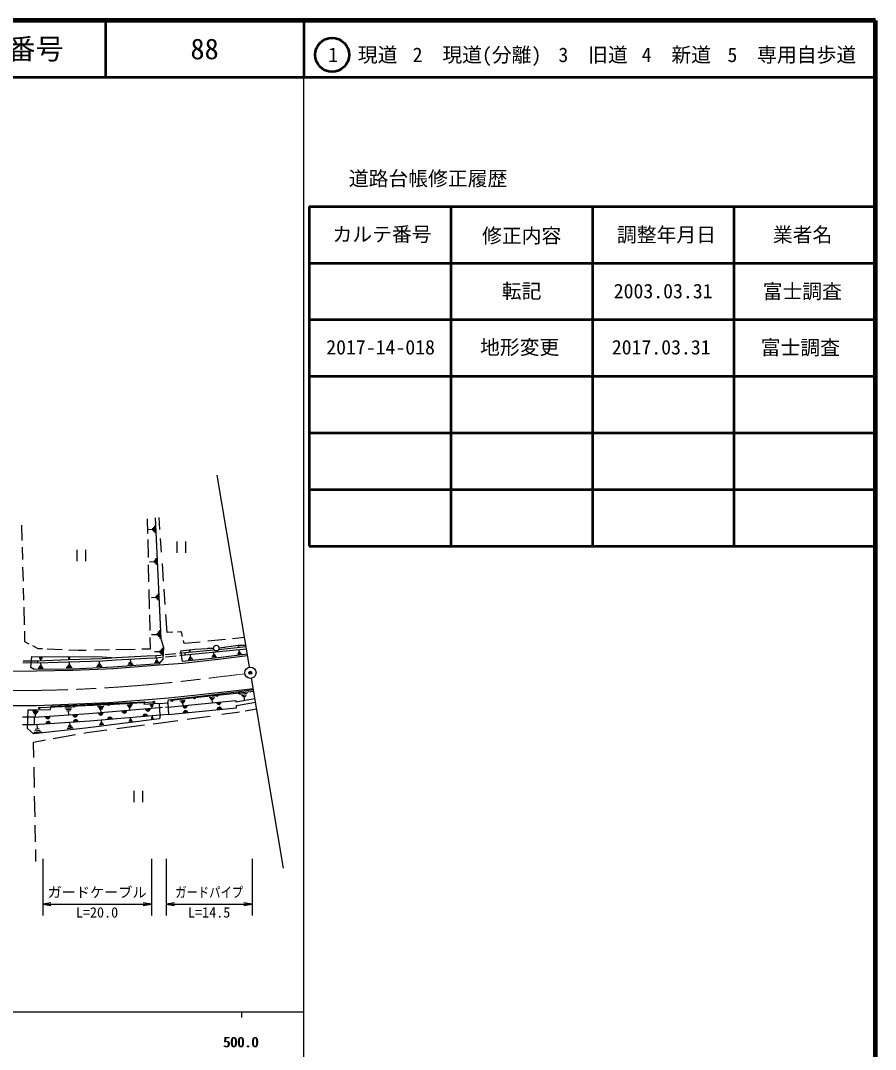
# Model space of a CAD drawing. Units: millimetres, scale not verified. Extents: x 40000 to 680000, y 20000 to 380000.
# Drawn here: x 528990 to 680000, y 198357 to 380000 of the extents above; entities that cross this region are included whole.
import ezdxf
from ezdxf.enums import TextEntityAlignment as Align

# ---------------------------------------------------------------- set-up
doc = ezdxf.new("R2010")
doc.units = ezdxf.units.MM
doc.header["$LTSCALE"] = 1000
doc.header["$PDMODE"] = 32
doc.header["$PDSIZE"] = 500
doc.linetypes.add('CHAIN', pattern=[18.5, 12, -1.5, 3.5, -1.5])
for name, color, linetype, lineweight in [('M-BGD', 7, 'Continuous', 25), ('M-BMK', 2, 'CHAIN', 13), ('M-BMK-SRVR', 3, 'Continuous', 25), ('M-TTL', 2, 'Continuous', 140), ('M-TTL-BAND', 7, 'Continuous', 25), ('M-TTL-FRAM', 2, 'Continuous', 50), ('M-TTL-LINE', 7, 'Continuous', 50)]:
    doc.layers.add(name, color=color, linetype=linetype, lineweight=lineweight)
doc.layers.add('M-OTRS', color=6, linetype='Continuous')
doc.layers.add('M-TTL-TXT', color=7, linetype='Continuous')
doc.styles.add('ＭＳ ゴシック', font='')
doc.styles.get('ＭＳ ゴシック').set_extended_font_data('MS Gothic')

# ---------------------------------------------------------------- blocks, each defined once
blk = doc.blocks.new('open_arrow')
at = {"color": 0, "linetype": 'Continuous', "lineweight": -2}
blk.add_lwpolyline([(7.5, 1.25), (0, 0), (7.5, -1.25)], dxfattribs=at)

msp = doc.modelspace()

# ---------------------------------------------------------------- linework, layer by layer
at = {"layer": 'M-BGD'}
for p, q in [((529293, 288223), (529221, 290938)), ((551361, 292007), (551420, 289419)), ((552625, 290814), (552690, 289581)), ((552762, 292200), (553793, 270842)), ((553621, 290149), (553475, 292275)), ((551423, 290138), (552299, 290180)), ((552285, 290365), (552299, 289991)), ((552459, 290587), (552499, 289783)), ((529382, 284858), (529324, 287032)), ((551444, 288373), (551515, 285233)), ((553897, 286137), (553730, 288572)), ((556633, 286047), (556633, 288047)), ((558133, 288047), (558133, 286047)), ((538988, 284539), (538988, 286539)), ((540488, 286539), (540488, 284539)), ((529482, 281045), (529417, 283518)), ((551546, 283891), (551614, 280900)), ((551780, 284452), (552584, 284492)), ((552573, 284663), (552594, 284320)), ((552742, 284876), (552783, 284131)), ((552905, 285081), (552966, 283934)), ((554247, 281038), (554035, 284118)), ((529571, 277686), (529516, 279778)), ((551645, 279555), (551723, 276116)), ((552102, 278163), (552900, 278194)), ((552889, 278366), (552902, 278028)), ((553058, 278579), (553090, 277839)), ((553213, 278788), (553265, 277647)), ((554529, 276926), (554344, 279614)), ((529686, 273347), (529605, 276413)), ((551747, 275070), (551810, 272301)), ((554869, 271979), (554653, 275125)), ((529767, 270292), (529716, 272224)), ((551837, 271102), (551885, 269026)), ((552112, 271585), (553124, 271636)), ((553112, 271843), (553130, 271419)), ((553318, 272116), (553367, 271176)), ((553519, 272379), (553591, 270930)), ((553793, 270842), (554212, 269384)), ((555889, 272012), (554869, 271979)), ((557447, 272063), (556716, 272039)), ((557611, 271285), (557447, 272063)), ((565220, 270727), (562075, 270414)), ((568559, 271060), (566434, 270848)), ((530485, 269924), (529767, 270292)), ((532077, 269109), (531142, 269588)), ((532878, 269073), (532077, 269109)), ((536323, 268918), (533702, 269036)), ((539177, 268789), (537506, 268864)), ((544678, 268891), (542066, 268843)), ((549237, 268977), (545803, 268912)), ((551885, 269026), (550435, 268999)), ((553806, 269014), (553778, 268158)), ((554008, 269241), (553962, 267925)), ((554212, 269384), (554143, 267235)), ((557274, 268742), (559745, 269033)), ((557882, 269996), (557765, 270554)), ((560736, 270280), (557882, 269996)), ((563162, 268853), (558044, 268352)), ((568905, 269012), (558083, 267954)), ((559745, 269033), (563066, 269181)), ((563066, 269190), (562066, 269163)), ((568838, 269408), (563987, 268933)), ((564061, 269271), (567416, 269729)), ((564062, 269262), (565055, 269381)), ((567360, 269518), (567606, 269553)), ((567400, 269469), (567583, 269497)), ((567416, 269729), (568788, 269705)), ((567432, 269426), (567559, 269441)), ((567517, 269279), (567496, 269433)), ((567564, 268883), (567621, 268446)), ((530794, 265781), (530990, 267699)), ((530990, 267699), (532540, 267684)), ((537372, 267147), (532069, 266897)), ((532283, 267482), (532854, 267490)), ((532358, 267376), (532785, 267380)), ((532428, 267261), (532711, 267261)), ((532540, 267684), (537338, 267716)), ((532571, 266924), (532572, 267266)), ((537338, 267716), (543429, 267696)), ((543479, 267332), (537372, 267147)), ((537399, 267512), (537754, 267514)), ((537450, 267444), (537711, 267446)), ((537489, 267373), (537663, 267370)), ((537575, 267153), (537583, 267373)), ((540566, 268815), (539177, 268789)), ((543429, 267696), (545851, 267470)), ((545851, 267470), (543479, 267332)), ((545874, 267071), (543496, 266932)), ((551290, 267779), (545851, 267470)), ((551309, 267380), (545874, 267071)), ((548336, 267212), (548381, 266641)), ((552924, 267843), (551290, 267779)), ((552939, 267444), (551309, 267380)), ((552677, 268623), (553599, 268589)), ((553740, 267924), (552924, 267843)), ((552963, 267445), (552924, 267843)), ((553875, 267536), (552963, 267445)), ((553013, 267446), (553055, 266947)), ((554143, 267235), (553406, 266447)), ((553605, 268786), (553585, 268397)), ((556395, 268188), (554551, 268005)), ((556464, 267793), (554622, 267610)), ((558044, 268352), (557077, 268256)), ((558084, 267954), (557107, 267857)), ((557625, 266852), (557274, 268742)), ((563875, 267490), (557625, 266852)), ((563878, 267224), (557640, 266516)), ((558083, 267954), (558044, 268352)), ((559431, 267238), (558596, 267148)), ((559316, 267393), (558685, 267328)), ((558701, 268710), (558997, 268749)), ((558750, 268656), (558968, 268684)), ((559192, 267553), (558766, 267513)), ((558785, 268599), (558940, 268620)), ((558881, 268432), (558862, 268609)), ((558929, 268037), (558979, 267533)), ((563592, 267665), (562762, 267583)), ((563477, 267820), (562851, 267763)), ((563348, 267972), (562935, 267935)), ((563093, 268450), (563148, 267955)), ((569057, 268113), (563875, 267490)), ((569098, 267870), (563878, 267224)), ((568028, 268192), (567287, 268101)), ((567915, 268333), (567365, 268264)), ((567798, 268465), (567439, 268419)), ((532064, 266547), (529393, 266582)), ((532069, 266897), (529430, 266932)), ((531380, 265435), (530794, 265781)), ((538196, 265516), (531380, 265435)), ((538219, 265263), (531822, 265135)), ((532064, 266547), (532069, 266897)), ((537388, 266748), (532064, 266547)), ((533007, 265660), (532089, 265645)), ((532893, 265837), (532205, 265832)), ((532772, 266020), (532308, 266015)), ((532537, 266568), (532547, 266019)), ((538102, 265715), (537059, 265707)), ((537974, 265925), (537192, 265919)), ((537841, 266126), (537319, 266122)), ((543496, 266932), (537388, 266748)), ((537573, 266754), (537580, 266124)), ((545364, 265817), (538196, 265516)), ((545396, 265561), (538219, 265263)), ((543420, 265936), (542414, 265894)), ((543295, 266132), (542533, 266102)), ((543157, 266325), (542647, 266303)), ((542876, 266914), (542904, 266318)), ((553406, 266447), (545364, 265817)), ((553486, 266221), (545396, 265561)), ((548895, 266296), (547935, 266213)), ((548760, 266475), (548040, 266418)), ((548616, 266659), (548145, 266624)), ((553485, 266654), (552666, 266589)), ((553370, 266809), (552764, 266764)), ((553255, 266964), (552848, 266936)), ((557640, 266516), (553486, 266221)), ((531822, 265135), (524815, 265063)), ((567625, 261719), (559625, 260823)), ((570083, 262041), (567625, 261719)), ((567661, 261554), (570111, 261873)), ((550821, 260001), (544554, 259521)), ((544599, 259429), (550886, 259752)), ((550886, 259752), (550787, 259284)), ((555114, 260375), (550821, 260001)), ((555007, 259530), (555125, 260065)), ((559625, 260823), (555114, 260375)), ((555125, 260065), (559702, 260629)), ((559703, 260421), (555707, 259954)), ((557138, 259920), (558070, 260032)), ((557279, 259749), (557979, 259830)), ((559702, 260629), (567661, 261554)), ((567640, 261256), (559703, 260421)), ((560343, 259337), (566997, 259982)), ((562324, 260495), (563287, 260601)), ((562474, 260319), (563195, 260398)), ((562609, 260140), (563090, 260193)), ((562911, 259585), (562850, 260166)), ((566991, 259711), (570373, 260326)), ((566997, 259982), (566991, 259711)), ((570164, 261563), (567640, 261256)), ((567848, 261083), (569012, 261228)), ((568021, 260869), (568903, 260978)), ((568194, 260655), (568780, 260724)), ((568570, 259994), (568489, 260694)), ((530292, 258992), (527323, 259008)), ((530236, 255029), (530317, 258324)), ((531782, 259022), (530292, 258992)), ((530317, 258324), (531784, 258302)), ((531078, 258114), (532172, 258089)), ((544554, 259521), (531782, 259022)), ((531784, 258302), (534304, 258366)), ((544553, 259222), (532310, 258641)), ((534304, 258366), (534425, 258951)), ((534425, 258951), (544599, 259429)), ((536786, 258657), (538086, 258717)), ((536968, 258402), (537944, 258452)), ((537142, 258151), (537788, 258184)), ((537500, 257385), (537472, 258169)), ((553561, 258669), (541060, 257616)), ((542572, 258928), (543727, 258983)), ((542731, 258711), (543601, 258744)), ((542884, 258485), (543466, 258510)), ((543209, 257798), (543178, 258502)), ((552516, 259687), (544553, 259222)), ((547747, 259204), (548764, 259264)), ((547886, 259011), (548645, 259055)), ((548025, 258818), (548526, 258846)), ((548313, 258224), (548282, 258834)), ((550787, 259284), (553224, 259496)), ((551832, 259171), (552480, 259226)), ((551933, 259049), (552417, 259088)), ((552020, 258924), (552346, 258956)), ((552213, 258555), (552183, 258940)), ((553224, 259496), (553510, 259430)), ((553510, 259430), (555007, 259530)), ((553648, 257371), (553510, 259430)), ((554054, 258702), (553561, 258669)), ((555058, 258769), (554583, 258737)), ((555007, 259530), (555144, 257471)), ((555058, 258769), (560343, 259337)), ((555144, 257471), (560475, 258044)), ((557420, 259578), (557879, 259633)), ((557715, 259051), (557652, 259610)), ((560475, 258044), (567122, 258688)), ((567107, 259071), (570481, 259685)), ((567122, 258688), (567107, 259071)), ((567292, 257921), (567684, 257985)), ((568642, 258140), (570686, 258471)), ((531457, 256990), (529325, 256990)), ((531209, 257890), (532039, 257878)), ((531340, 257666), (531893, 257662)), ((541060, 257616), (531373, 256987)), ((531457, 255690), (531457, 256990)), ((541157, 256319), (531457, 255690)), ((531609, 257002), (531623, 257666)), ((553527, 256736), (540461, 255092)), ((553648, 257371), (541157, 256319)), ((543205, 256491), (543269, 255990)), ((548761, 256339), (548134, 256260)), ((548669, 256456), (548197, 256398)), ((548569, 256578), (548254, 256527)), ((548364, 256930), (548414, 256557)), ((552499, 256807), (552040, 256752)), ((552436, 256894), (552090, 256851)), ((552364, 256986), (552132, 256954)), ((552209, 257248), (552250, 256974)), ((553648, 257371), (553527, 256736)), ((555144, 257471), (553648, 257371)), ((553762, 256045), (556751, 256443)), ((558406, 256664), (560653, 256963)), ((560653, 256963), (562456, 257223)), ((564538, 257524), (567292, 257921)), ((531457, 255690), (529339, 255690)), ((531249, 254069), (530236, 255029)), ((540461, 255092), (531249, 254069)), ((532673, 254425), (531307, 254277)), ((532478, 254677), (531451, 254564)), ((532273, 254935), (531587, 254857)), ((531840, 255713), (531933, 254900)), ((538305, 255052), (537201, 254929)), ((538149, 255256), (537314, 255165)), ((537980, 255456), (537426, 255401)), ((537631, 256087), (537703, 255429)), ((540690, 254286), (544220, 254761)), ((543727, 255704), (542895, 255600)), ((543603, 255864), (542984, 255780)), ((543474, 256016), (543059, 255957)), ((546001, 255001), (550896, 255660)), ((552433, 255867), (553762, 256045)), ((531289, 252621), (533387, 252993)), ((531344, 249882), (531289, 252621)), ((534743, 253233), (538674, 253929)), ((540174, 254195), (540690, 254286)), ((531450, 244577), (531378, 248161)), ((549044, 242003), (549044, 244003)), ((550544, 244003), (550544, 242003)), ((531554, 239416), (531480, 243082)), ((531642, 235006), (531583, 237923)), ((531712, 231529), (531669, 233663)), ((532901, 232004), (532901, 222004)), ((552099, 232004), (552099, 222004)), ((554737, 232004), (554737, 222004)), ((569878, 232004), (569878, 222004)), ((532901, 224004), (552099, 224004)), ((554737, 224004), (569878, 224004))]:
    msp.add_line(p, q, dxfattribs=at)
for centre, radius in [((563566, 269203), 500), ((552516, 259687), 150), ((555707, 259954), 150), ((559703, 260421), 150), ((563672, 260838), 150), ((567640, 261256), 150), ((532310, 258641), 150), ((538432, 258931), 150), ((544553, 259222), 150), ((548535, 259454), 150)]:
    msp.add_circle(centre, radius, dxfattribs=at)
for centre, radius, start, end in [((547311, 258142), 400, 184.8145, 4.8145), ((547311, 258142), 400, 184.8145, 4.8145), ((547311, 258142), 350, 184.8145, 4.8145), ((547311, 258142), 300, 184.8145, 4.8145), ((547311, 258142), 250, 184.8145, 4.8145), ((547311, 258142), 200, 184.8145, 4.8145), ((547311, 258142), 150, 184.8145, 4.8145), ((547311, 258142), 100, 184.8145, 4.8145), ((547311, 258142), 50, 184.8145, 4.8145), ((551477, 258493), 400, 184.8145, 4.8145), ((551477, 258493), 400, 184.8145, 4.8145), ((551477, 258493), 350, 184.8145, 4.8145), ((551477, 258493), 300, 184.8145, 4.8145), ((551477, 258493), 250, 184.8145, 4.8145), ((551477, 258493), 200, 184.8145, 4.8145), ((551477, 258493), 150, 184.8145, 4.8145), ((551477, 258493), 100, 184.8145, 4.8145), ((551477, 258493), 50, 184.8145, 4.8145), ((558042, 259072), 400, 185.79853, 5.79853), ((558042, 259072), 400, 185.79853, 5.79853), ((558042, 259072), 350, 185.79853, 5.79853), ((558139, 257775), 400, 5.79995, 185.79995), ((558139, 257775), 400, 5.79995, 185.79995), ((558042, 259072), 300, 185.79853, 5.79853), ((558139, 257775), 350, 5.79995, 185.79995), ((558042, 259072), 250, 185.79853, 5.79853), ((558139, 257775), 300, 5.79995, 185.79995), ((558042, 259072), 200, 185.79853, 5.79853), ((558139, 257775), 250, 5.79995, 185.79995), ((558042, 259072), 150, 185.79853, 5.79853), ((558139, 257775), 200, 5.79995, 185.79995), ((558042, 259072), 100, 185.79853, 5.79853), ((558042, 259072), 50, 185.79853, 5.79853), ((564012, 259679), 400, 185.79853, 5.79853), ((564012, 259679), 400, 185.79853, 5.79853), ((564012, 259679), 350, 185.79853, 5.79853), ((564012, 259679), 300, 185.79853, 5.79853), ((564127, 258384), 400, 5.79995, 185.79995), ((564127, 258384), 400, 5.79995, 185.79995), ((564012, 259679), 250, 185.79853, 5.79853), ((564127, 258384), 350, 5.79995, 185.79995), ((564012, 259679), 200, 185.79853, 5.79853), ((564127, 258384), 300, 5.79995, 185.79995), ((564012, 259679), 150, 185.79853, 5.79853), ((564127, 258384), 250, 5.79995, 185.79995), ((564012, 259679), 100, 185.79853, 5.79853), ((564127, 258384), 200, 5.79995, 185.79995), ((564012, 259679), 50, 185.79853, 5.79853), ((564127, 258384), 150, 5.79995, 185.79995), ((564127, 258384), 100, 5.79995, 185.79995), ((564127, 258384), 50, 5.79995, 185.79995), ((533794, 257145), 400, 183.71046, 3.71046), ((533794, 257145), 400, 183.71046, 3.71046), ((533794, 257145), 350, 183.71046, 3.71046), ((533882, 255847), 400, 3.71046, 183.71046), ((533882, 255847), 400, 3.71046, 183.71046), ((533794, 257145), 300, 183.71046, 3.71046), ((533882, 255847), 350, 3.71046, 183.71046), ((533794, 257145), 250, 183.71046, 3.71046), ((533882, 255847), 300, 3.71046, 183.71046), ((533794, 257145), 200, 183.71046, 3.71046), ((533794, 257145), 150, 183.71046, 3.71046), ((533794, 257145), 100, 183.71046, 3.71046), ((533794, 257145), 50, 183.71046, 3.71046), ((538638, 257459), 400, 183.71046, 3.71046), ((538638, 257459), 400, 183.71046, 3.71046), ((538638, 257459), 350, 183.71046, 3.71046), ((538732, 256162), 400, 3.71046, 183.71046), ((538732, 256162), 400, 3.71046, 183.71046), ((538638, 257459), 300, 183.71046, 3.71046), ((538732, 256162), 350, 3.71046, 183.71046), ((538638, 257459), 250, 183.71046, 3.71046), ((538732, 256162), 300, 3.71046, 183.71046), ((538638, 257459), 200, 183.71046, 3.71046), ((538732, 256162), 250, 3.71046, 183.71046), ((538638, 257459), 150, 183.71046, 3.71046), ((538732, 256162), 200, 3.71046, 183.71046), ((538638, 257459), 100, 183.71046, 3.71046), ((538732, 256162), 150, 3.71046, 183.71046), ((538638, 257459), 50, 183.71046, 3.71046), ((538732, 256162), 100, 3.71046, 183.71046), ((538732, 256162), 50, 3.71046, 183.71046), ((543144, 257791), 400, 184.8145, 4.8145), ((543144, 257791), 400, 184.8145, 4.8145), ((543144, 257791), 350, 184.8145, 4.8145), ((543144, 257791), 300, 184.8145, 4.8145), ((543144, 257791), 250, 184.8145, 4.8145), ((543144, 257791), 200, 184.8145, 4.8145), ((543144, 257791), 150, 184.8145, 4.8145), ((543144, 257791), 100, 184.8145, 4.8145), ((543144, 257791), 50, 184.8145, 4.8145), ((544761, 256623), 400, 4.8145, 184.8145), ((544761, 256623), 400, 4.8145, 184.8145), ((544761, 256623), 350, 4.8145, 184.8145), ((544761, 256623), 300, 4.8145, 184.8145), ((544761, 256623), 250, 4.8145, 184.8145), ((544761, 256623), 200, 4.8145, 184.8145), ((544761, 256623), 150, 4.8145, 184.8145), ((544761, 256623), 100, 4.8145, 184.8145), ((544761, 256623), 50, 4.8145, 184.8145), ((551006, 257149), 400, 4.8145, 184.8145), ((551006, 257149), 400, 4.8145, 184.8145), ((551006, 257149), 350, 4.8145, 184.8145), ((551006, 257149), 300, 4.8145, 184.8145), ((551006, 257149), 250, 4.8145, 184.8145), ((551006, 257149), 200, 4.8145, 184.8145), ((551006, 257149), 150, 4.8145, 184.8145), ((551006, 257149), 100, 4.8145, 184.8145), ((551006, 257149), 50, 4.8145, 184.8145), ((558139, 257775), 150, 5.79995, 185.79995), ((558139, 257775), 100, 5.79995, 185.79995), ((558139, 257775), 50, 5.79995, 185.79995), ((533882, 255847), 250, 3.71046, 183.71046), ((533882, 255847), 200, 3.71046, 183.71046), ((533882, 255847), 150, 3.71046, 183.71046), ((533882, 255847), 100, 3.71046, 183.71046), ((533882, 255847), 50, 3.71046, 183.71046)]:
    msp.add_arc(centre, radius, start, end, dxfattribs=at)
at = {"layer": 'M-BMK'}
msp.add_open_spline([(470471, 268986), (471063, 268829), (471654, 268673), (472247, 268519), (472839, 268365), (473432, 268214), (474026, 268065), (474620, 267916), (475214, 267770), (475809, 267626), (476621, 267430), (477434, 267239), (478247, 267053), (479061, 266867), (479876, 266686), (480693, 266510), (481509, 266334), (482326, 266163), (483144, 265998), (488213, 264970), (493322, 264134), (498455, 263489), (507169, 262394), (515951, 261848), (524738, 261737), (534449, 261613), (544167, 262019), (553825, 262963), (558761, 263446), (563682, 264069), (568603, 264692)], degree=3, knots=[0, 0, 0, 0, 1, 1, 1, 2, 2, 2, 3, 3, 3, 4, 4, 4, 5, 5, 5, 6, 6, 6, 7, 7, 7, 8, 8, 8, 9, 9, 9, 10, 10, 10, 10], dxfattribs=at)
at = {"layer": 'M-BMK-SRVR'}
for p, q in [((569434, 265882), (563718, 299716)), ((575438, 230345), (569767, 263913))]:
    msp.add_line(p, q, dxfattribs=at)
msp.add_circle((569588, 264864), 1000, dxfattribs=at)
at = {"layer": 'M-OTRS'}
msp.add_point((569573, 264871), dxfattribs=at)
at = {"layer": 'M-TTL'}
for p, q in [((680000, 380000), (40000, 380000)), ((680000, 20000), (680000, 380000))]:
    msp.add_line(p, q, dxfattribs=at)
at = {"layer": 'M-TTL-BAND'}
for p, q in [((579000, 20000), (579000, 370000)), ((40000, 205000), (579000, 205000)), ((568000, 205000), (568000, 204000))]:
    msp.add_line(p, q, dxfattribs=at)
at = {"layer": 'M-TTL-FRAM'}
for p, q in [((580000, 347197), (580000, 287197)), ((580000, 347197), (680000, 347197)), ((580000, 287197), (680000, 287197))]:
    msp.add_line(p, q, dxfattribs=at)
at = {"layer": 'M-TTL-LINE'}
for p, q in [((543997, 380000), (543997, 370000)), ((579000, 380000), (579000, 370000)), ((40000, 370000), (680000, 370000)), ((605000, 347197), (605000, 287197)), ((630000, 347197), (630000, 287197)), ((655000, 347197), (655000, 287197)), ((580000, 337197), (680000, 337197)), ((580000, 327197), (680000, 327197)), ((580000, 317197), (680000, 317197)), ((580000, 307197), (680000, 307197)), ((580000, 297197), (680000, 297197))]:
    msp.add_line(p, q, dxfattribs=at)
msp.add_circle((584031, 373958), 3000, dxfattribs=at)

# ---------------------------------------------------------------- block references
at = {"layer": 'M-BGD', "xscale": 193, "yscale": 193}
for p in [(532901, 224004), (554737, 224004)]:
    msp.add_blockref('open_arrow', p, dxfattribs=at)
at = {"layer": 'M-BGD', "xscale": 193, "yscale": 193, "rotation": 180}
for p in [(552099, 224004), (569878, 224004)]:
    msp.add_blockref('open_arrow', p, dxfattribs=at)

# ---------------------------------------------------------------- texts
at = {"layer": 'M-BGD', "style": 'ＭＳ ゴシック'}
for s, p in [('ガードケーブル', (533750, 224634)), ('L=20.0', (538750, 221087)), ('L=14.5', (558558, 221087))]:
    msp.add_text(s, height=1833, dxfattribs=at).set_placement(p, align=Align.BOTTOM_LEFT)
at = {"layer": 'M-BGD', "style": 'ＭＳ ゴシック', "width": 0.8}
msp.add_text('ガードパイプ', height=1833, dxfattribs=at).set_placement((556308, 224634), align=Align.BOTTOM_LEFT)
at = {"layer": 'M-TTL-BAND', "style": 'ＭＳ ゴシック'}
for p in [(567844, 198195), (568000, 198195)]:
    msp.add_text('500.0', height=1833, dxfattribs=at).set_placement(p, align=Align.BOTTOM_CENTER)
at = {"layer": 'M-TTL-TXT', "style": 'ＭＳ ゴシック'}
for s, height, p in [('図面番号', 3666, (526622, 375000)), ('88', 3666, (561497, 375000)), ('1\u3000現道', 2566, (589448, 373958)), ('2\u3000現道(分離)', 2566, (609619, 373958)), ('3\u3000旧道', 2566, (630121, 373958)), ('4\u3000新道', 2566, (644824, 373958)), ('5\u3000専用自歩道', 2566, (665228, 373958)), ('道路台帳修正履歴', 2566, (600968, 352113)), ('カルテ番号', 2566, (592839, 342277)), ('修正内容', 2566, (617509, 342023)), ('調整年月日', 2566, (643089, 342197)), ('業者名', 2566, (667134, 342197)), ('転記', 2566, (617500, 332245)), ('2003.03.31', 2566, (642500, 332245)), ('富士調査', 2566, (667077, 332189)), ('2017-14-018', 2566, (592588, 322331)), ('地形変更', 2566, (617158, 322331)), ('2017.03.31', 2566, (642158, 322331)), ('富士調査', 2566, (666735, 322275))]:
    msp.add_text(s, height=height, dxfattribs=at).set_placement(p, align=Align.MIDDLE_CENTER)

doc.saveas('drawing.dxf')
